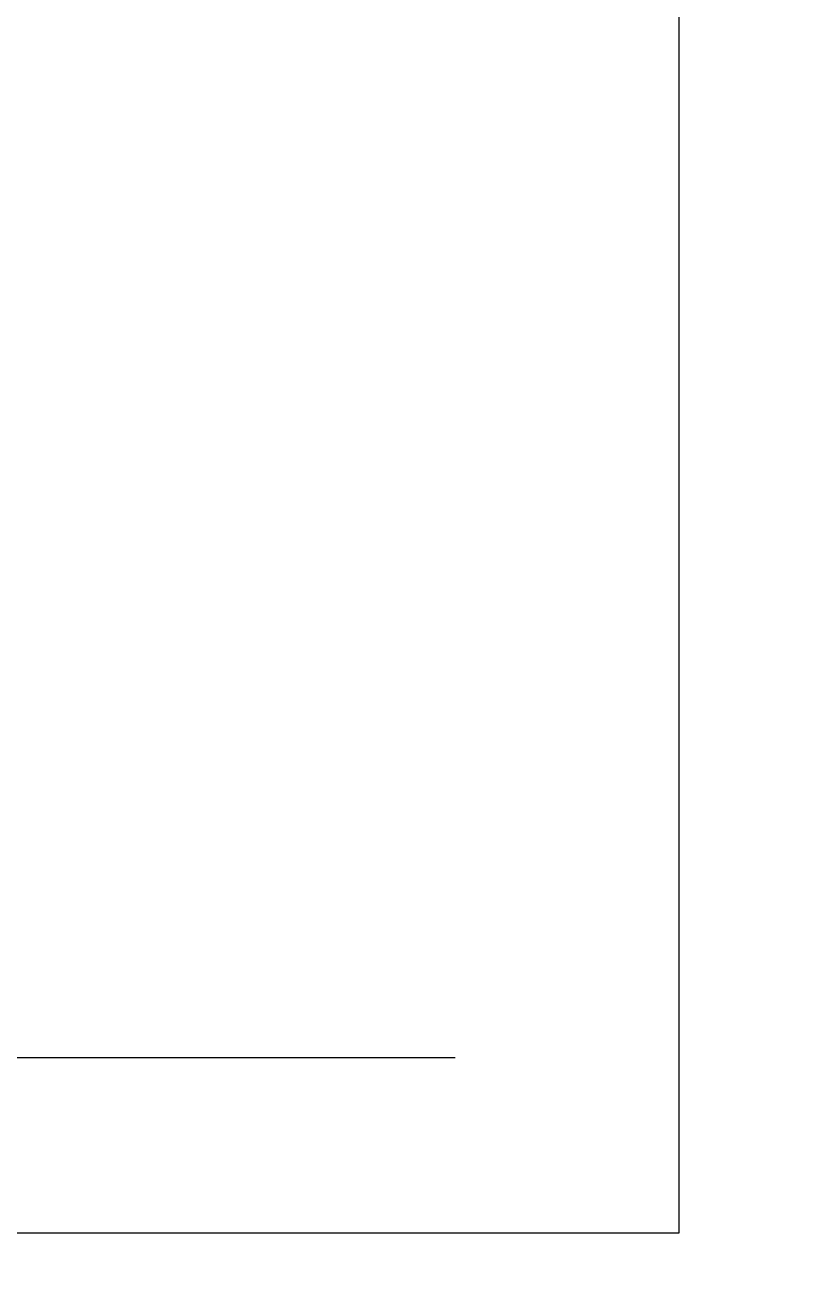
# Model space of a CAD drawing. Extents: x -1392 to 5791, y -3809 to 1722.
# Drawn here: x -395.4 to -322.5, y -1593.3 to -1475.2 of the extents above; entities that cross this region are included whole.
import ezdxf

# ---------------------------------------------------------------- set-up
doc = ezdxf.new("R2010")
doc.units = 0
doc.header["$MEASUREMENT"] = 0
doc.layers.add('G-ANNO-TTLB', color=7, linetype='Continuous', lineweight=0)
doc.layers.add('TYVEK', color=7, linetype='Continuous', lineweight=0)

msp = doc.modelspace()

# ---------------------------------------------------------------- hatches: boundary and pattern name
at = {"layer": 'G-ANNO-TTLB', "true_color": 0xff00ff, "transparency": 33554687}
h = msp.add_hatch(color=6, dxfattribs=at)
edge = h.paths.add_edge_path()
edge.add_spline(control_points=[(1773.02, -3692.6), (1773.02, -3692.6), (-1156.5, -3692.6), (-1156.5, -3692.6), (-1156.5, -3692.6), (-1156.5, -1235.6), (-1156.5, -1235.6), (-1156.5, -1235.6), (1773.02, -1235.6), (1773.02, -1235.6), (1773.02, -1235.6), (1773.02, -3692.6), (1773.02, -3692.6)], knot_values=[0, 0, 0, 0, 1, 1, 1, 2, 2, 2, 3, 3, 3, 4, 4, 4, 4], degree=3, periodic=0)
edge = h.paths.add_edge_path()
edge.add_spline(control_points=[(-1147.5, -1244.6), (-1147.5, -1244.6), (-1147.5, -3683.6), (-1147.5, -3683.6), (-1147.5, -3683.6), (1764.02, -3683.6), (1764.02, -3683.6), (1764.02, -3683.6), (1764.02, -1244.6), (1764.02, -1244.6), (1764.02, -1244.6), (-1147.5, -1244.6), (-1147.5, -1244.6)], knot_values=[0, 0, 0, 0, 1, 1, 1, 2, 2, 2, 3, 3, 3, 4, 4, 4, 4], degree=3, periodic=0)
edge.add_line((-1147.5, -1244.6), (-1147.5, -1244.6))

# ---------------------------------------------------------------- linework, layer by layer
at = {"layer": 'G-ANNO-TTLB'}
for points in [[(1773.02, -3692.6), (1773.02, -3692.6), (-1156.5, -3692.6), (-1156.5, -3692.6), (-1156.5, -3692.6), (-1156.5, -1235.6), (-1156.5, -1235.6), (-1156.5, -1235.6), (1773.02, -1235.6), (1773.02, -1235.6), (1773.02, -1235.6), (1773.02, -3692.6), (1773.02, -3692.6)], [(-1147.5, -1244.6), (-1147.5, -1244.6), (-1147.5, -3683.6), (-1147.5, -3683.6), (-1147.5, -3683.6), (1764.02, -3683.6), (1764.02, -3683.6), (1764.02, -3683.6), (1764.02, -1244.6), (1764.02, -1244.6), (1764.02, -1244.6), (-1147.5, -1244.6), (-1147.5, -1244.6)]]:
    msp.add_open_spline(points, degree=3, knots=[0, 0, 0, 0, 1, 1, 1, 2, 2, 2, 3, 3, 3, 4, 4, 4, 4], dxfattribs=at)
at = {"layer": 'TYVEK', "color": 1, "lineweight": 25, "true_color": 0xff0000}
msp.add_line((-354.7, -1572.92), (-474.03, -1572.92), dxfattribs=at)
at = {"layer": 'TYVEK', "color": 18, "lineweight": 25, "true_color": 0x000000}
msp.add_lwpolyline([(-491.67, -1589.48), (-333.51, -1589.48), (-333.51, -1448.72), (-589.79, -1448.72), (-590.15, -1589.48), (-491.67, -1589.48)], dxfattribs=at)

doc.saveas('drawing.dxf')
